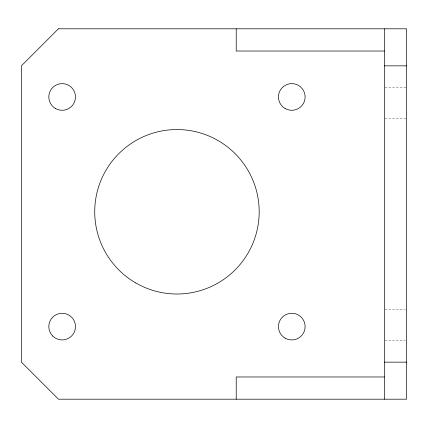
<?xml version="1.0" encoding="UTF-8"?>
<svg xmlns="http://www.w3.org/2000/svg" width="428" height="428" viewBox="0 0 428 428"><rect width="100%" height="100%" fill="white"/><g stroke="black" fill="none" stroke-linecap="round" stroke-linejoin="round"><path stroke-width="0.32" stroke-dasharray="2.14 1.6" d="M385.029 87.328L405.947 87.328M385.029 118.438L406.6 118.438M385.029 309.562L405.295 309.562M385.029 340.672L405.295 340.672"/><path stroke-width="0.64" d="M384.376 51.028L236.224 51.028L236.224 28.81M384.376 65.848L406.6 65.848M384.376 362.152L406.6 362.152M384.376 376.972L236.224 376.972L236.224 399.19M384.376 28.81L384.376 399.19M58.438 28.81L21.4 65.848L21.4 362.152L58.438 399.19L406.6 399.19L406.6 28.81L58.438 28.81M285.112 108.503A13.332 13.332 0 0 0 305.116 96.958A13.332 13.332 0 0 0 285.112 85.413A13.332 13.332 0 0 0 285.112 108.503M285.112 338.147A13.332 13.332 0 0 0 305.116 326.596A13.332 13.332 0 0 0 285.112 315.051A13.332 13.332 0 0 0 285.112 338.147M52.714 336.023A13.332 13.332 0 0 0 75.023 330.047A13.332 13.332 0 0 0 58.69 313.719A13.332 13.332 0 0 0 52.714 336.023M55.474 108.503A13.332 13.332 0 0 0 75.478 96.958A13.332 13.332 0 0 0 55.474 85.413A13.332 13.332 0 0 0 55.474 108.503M135.847 282.988A82.224 82.224 0 0 0 259.186 211.78A82.224 82.224 0 0 0 135.847 140.566A82.224 82.224 0 0 0 135.847 282.988"/></g></svg>
